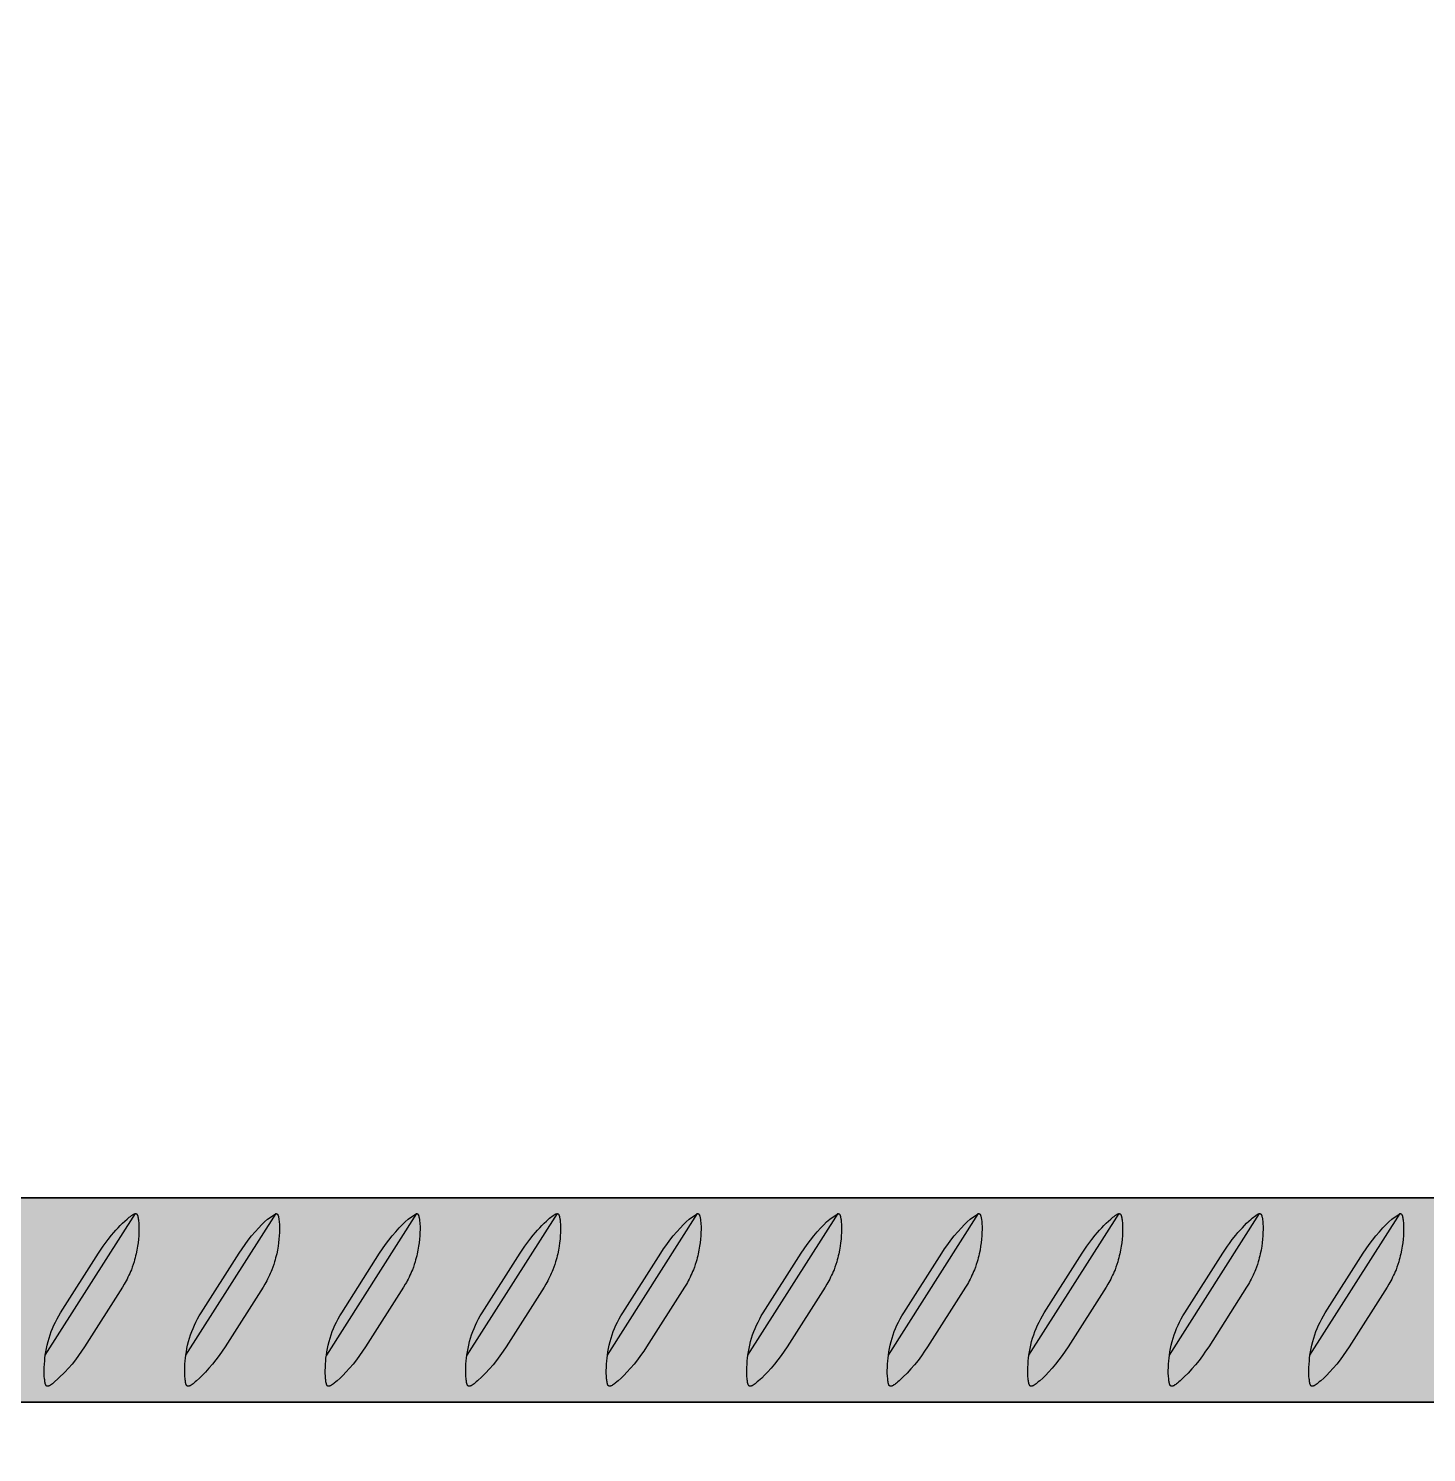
# Model space of a CAD drawing. Header units: millimetres. Extents: x -8 to 1608, y -703 to 404.
# Drawn here: x 1179.8 to 1289.2, y 181 to 292.5 of the extents above; entities that cross this region are included whole.
import ezdxf

# ---------------------------------------------------------------- set-up
doc = ezdxf.new("R2010")
doc.units = ezdxf.units.MM
doc.layers.add('Blocks', color=7, linetype='Continuous')
doc.layers.add('Blocks$Fill', color=7, linetype='Continuous', true_color=0xffffff)
doc.layers.add('Blocks$Inner', color=7, linetype='Continuous', lineweight=25, true_color=0x007f00)
doc.layers.add('Blocks$Outline', color=7, linetype='Continuous', lineweight=35, true_color=0xff3f3f)

# ---------------------------------------------------------------- blocks, each defined once
blk = doc.blocks.new('Rebar Coffee Table Side')
at = {"layer": 'Blocks$Fill'}
h = blk.add_hatch(color=256, dxfattribs=at)
h.paths.add_polyline_path([(94.85, 185.25), (95.1, 184.98), (108.8, 184.98), (550.85, 184.98), (550.85, 4), (550.85, 1.93), (550.85, 1.86), (550.86, 1.8), (550.87, 1.73), (550.88, 1.66), (550.89, 1.59), (550.91, 1.53), (550.92, 1.46), (550.94, 1.39), (550.97, 1.33), (550.99, 1.27), (551.02, 1.2), (551.04, 1.14), (551.07, 1.08), (551.11, 1.02), (551.14, 0.96), (551.18, 0.9), (551.22, 0.85), (551.26, 0.79), (551.3, 0.74), (551.34, 0.69), (551.39, 0.63), (551.44, 0.59), (551.49, 0.54), (551.54, 0.49), (551.59, 0.45), (551.64, 0.41), (551.7, 0.37), (551.75, 0.33), (551.81, 0.29), (551.87, 0.26), (551.93, 0.22), (551.99, 0.19), (552.05, 0.17), (552.12, 0.14), (552.18, 0.12), (552.25, 0.09), (552.31, 0.07), (552.38, 0.06), (552.44, 0.04), (552.51, 0.03), (552.58, 0.02), (552.65, 0.01), (552.71, 0), (552.78, 0), (552.85, 0), (564.92, 0), (564.99, 0), (565.05, 0.01), (565.12, 0.02), (565.19, 0.03), (565.26, 0.04), (565.32, 0.06), (565.39, 0.07), (565.46, 0.09), (565.52, 0.12), (565.58, 0.14), (565.65, 0.17), (565.71, 0.19), (565.77, 0.22), (565.83, 0.26), (565.89, 0.29), (565.95, 0.33), (566, 0.37), (566.06, 0.41), (566.11, 0.45), (566.16, 0.49), (566.22, 0.54), (566.26, 0.59), (566.31, 0.63), (566.36, 0.69), (566.4, 0.74), (566.44, 0.79), (566.48, 0.85), (566.52, 0.9), (566.56, 0.96), (566.59, 1.02), (566.63, 1.08), (566.66, 1.14), (566.68, 1.2), (566.71, 1.27), (566.73, 1.33), (566.76, 1.39), (566.78, 1.46), (566.79, 1.53), (566.81, 1.59), (566.82, 1.66), (566.83, 1.73), (566.84, 1.8), (566.85, 1.86), (566.85, 1.93), (566.85, 2), (566.85, 397), (559.35, 397), (550.85, 397), (550.85, 385.98), (429.14, 385.98), (428.89, 386), (546.85, 386), (547.85, 387), (547.85, 403), (546.85, 404), (98.85, 404), (97.85, 403), (97.85, 387), (98.85, 386), (216.81, 386), (216.57, 385.98), (95.1, 385.98), (94.85, 385.72), (94.85, 397), (91.78, 397), (87.79, 397), (86.36, 397), (78.85, 397), (78.85, 3), (78.85, 1.93), (78.85, 1.86), (78.86, 1.8), (78.87, 1.73), (78.88, 1.66), (78.89, 1.59), (78.91, 1.53), (78.92, 1.46), (78.94, 1.39), (78.97, 1.33), (78.99, 1.27), (79.02, 1.2), (79.04, 1.14), (79.07, 1.08), (79.11, 1.02), (79.14, 0.96), (79.18, 0.9), (79.22, 0.85), (79.26, 0.79), (79.3, 0.74), (79.34, 0.69), (79.39, 0.63), (79.44, 0.59), (79.49, 0.54), (79.54, 0.49), (79.59, 0.45), (79.64, 0.41), (79.7, 0.37), (79.75, 0.33), (79.81, 0.29), (79.87, 0.26), (79.93, 0.22), (79.99, 0.19), (80.05, 0.17), (80.12, 0.14), (80.18, 0.12), (80.25, 0.09), (80.31, 0.07), (80.38, 0.06), (80.44, 0.04), (80.51, 0.03), (80.58, 0.02), (80.65, 0.01), (80.71, 0), (80.78, 0), (80.85, 0), (92.92, 0), (92.99, 0), (93.05, 0.01), (93.12, 0.02), (93.19, 0.03), (93.26, 0.04), (93.32, 0.06), (93.39, 0.07), (93.46, 0.09), (93.52, 0.12), (93.58, 0.14), (93.65, 0.17), (93.71, 0.19), (93.77, 0.22), (93.83, 0.26), (93.89, 0.29), (93.95, 0.33), (94, 0.37), (94.06, 0.41), (94.11, 0.45), (94.16, 0.49), (94.22, 0.54), (94.26, 0.59), (94.31, 0.63), (94.36, 0.69), (94.4, 0.74), (94.44, 0.79), (94.48, 0.85), (94.52, 0.9), (94.56, 0.96), (94.59, 1.02), (94.63, 1.08), (94.66, 1.14), (94.68, 1.2), (94.71, 1.27), (94.73, 1.33), (94.76, 1.39), (94.78, 1.46), (94.79, 1.53), (94.81, 1.59), (94.82, 1.66), (94.83, 1.73), (94.84, 1.8), (94.85, 1.86), (94.85, 1.93), (94.85, 2)], flags=0)
h.paths.add_polyline_path([(322.15, 200.98), (95.1, 200.98), (94.85, 200.72), (94.85, 370.25), (95.1, 369.98), (108.8, 369.98), (550.85, 369.98), (550.85, 200.98), (404.73, 200.98), (323.64, 200.98)], flags=0)
at = {"layer": 'Blocks$Inner'}
for p, q in [((322.15, 200.98), (323.64, 200.98)), ((247.69, 199.74), (240.63, 188.65)), ((258.69, 199.74), (251.63, 188.65))]:
    blk.add_line(p, q, dxfattribs=at)
for points in [[(90.62, 189.8), (95.1, 184.98), (108.8, 184.98), (119.8, 184.98), (130.8, 184.98), (272.73, 184.98), (338.73, 184.98)], [(338.73, 200.98), (272.73, 200.98), (130.8, 200.98)], [(218.63, 188.65), (218.67, 188.92), (218.72, 189.19), (218.77, 189.45), (218.84, 189.72), (218.92, 189.98), (219, 190.24), (219.09, 190.5), (219.19, 190.75), (219.3, 191.01), (219.42, 191.25), (219.55, 191.49), (219.68, 191.73), (219.83, 191.97), (222.8, 196.64), (223.01, 196.95), (223.16, 197.18), (223.32, 197.41), (223.55, 197.71), (223.82, 198.05), (223.99, 198.25), (224.16, 198.44), (224.34, 198.63), (224.5, 198.81), (224.67, 198.98), (224.85, 199.14), (225.03, 199.31), (225.11, 199.38), (225.2, 199.45), (225.29, 199.52), (225.38, 199.59), (225.43, 199.62), (225.45, 199.64), (225.48, 199.65), (225.5, 199.67), (225.52, 199.68), (225.54, 199.69), (225.56, 199.7), (225.58, 199.71), (225.59, 199.71), (225.6, 199.72), (225.61, 199.72), (225.62, 199.72), (225.63, 199.73), (225.63, 199.73), (225.64, 199.73), (225.65, 199.73), (225.66, 199.73), (225.66, 199.74), (225.67, 199.74), (225.67, 199.74), (225.68, 199.74), (225.68, 199.74), (225.69, 199.74), (225.69, 199.74), (225.69, 199.74), (225.7, 199.74), (225.7, 199.74), (225.7, 199.74), (225.71, 199.74), (225.71, 199.74), (225.72, 199.74), (225.72, 199.74), (225.72, 199.74), (225.73, 199.74), (225.73, 199.74), (225.73, 199.73), (225.74, 199.73), (225.74, 199.73), (225.75, 199.73), (225.75, 199.73), (225.75, 199.73), (225.75, 199.73), (225.76, 199.73), (225.76, 199.72), (225.76, 199.72), (225.77, 199.72), (225.77, 199.72), (225.77, 199.72), (225.77, 199.71), (225.78, 199.71), (225.78, 199.71), (225.78, 199.71), (225.79, 199.7), (225.79, 199.7), (225.79, 199.7), (225.79, 199.69), (225.8, 199.69), (225.8, 199.69), (225.8, 199.68), (225.81, 199.68), (225.81, 199.68), (225.81, 199.67), (225.81, 199.67), (225.82, 199.66), (225.82, 199.66), (225.82, 199.66), (225.83, 199.65), (225.83, 199.64), (225.84, 199.63), (225.84, 199.62), (225.84, 199.61), (225.85, 199.59), (225.85, 199.58), (225.86, 199.57), (225.87, 199.54), (225.87, 199.52), (225.88, 199.47), (225.89, 199.43), (225.9, 199.38), (225.91, 199.34), (225.92, 199.24), (225.93, 199.15), (225.94, 199.05), (225.95, 198.94), (225.96, 198.72), (225.96, 198.5), (225.95, 198.26), (225.94, 198.01), (225.92, 197.74), (225.89, 197.46), (225.85, 197.18), (225.8, 196.88), (225.74, 196.58), (225.7, 196.43), (225.66, 196.27), (225.62, 196.12), (225.58, 195.97), (225.51, 195.75), (225.44, 195.54), (225.37, 195.35), (225.3, 195.2), (225.24, 195.05), (225.17, 194.91), (225.1, 194.76), (225.03, 194.62), (224.96, 194.48), (224.89, 194.35), (224.81, 194.21), (224.67, 193.99), (221.7, 189.32), (221.47, 188.97), (221.23, 188.63), (220.98, 188.29), (220.72, 187.96), (220.44, 187.64), (220.16, 187.33), (219.25, 186.47), (219.19, 186.42), (219.12, 186.37), (219.06, 186.33), (219.04, 186.32), (219.01, 186.3), (218.99, 186.29), (218.96, 186.27), (218.94, 186.26), (218.93, 186.26), (218.92, 186.25), (218.91, 186.25), (218.9, 186.24), (218.89, 186.24), (218.88, 186.24), (218.87, 186.23), (218.86, 186.23), (218.85, 186.23), (218.85, 186.23), (218.84, 186.23), (218.83, 186.22), (218.83, 186.22), (218.82, 186.22), (218.82, 186.22), (218.82, 186.22), (218.81, 186.22), (218.81, 186.22), (218.8, 186.22), (218.8, 186.22), (218.8, 186.22), (218.79, 186.22), (218.79, 186.22), (218.79, 186.22), (218.78, 186.22), (218.78, 186.22), (218.77, 186.22), (218.77, 186.22), (218.77, 186.23), (218.77, 186.23), (218.76, 186.23), (218.76, 186.23), (218.76, 186.23), (218.75, 186.23), (218.75, 186.23), (218.75, 186.23), (218.74, 186.23), (218.74, 186.24), (218.74, 186.24), (218.74, 186.24), (218.73, 186.24), (218.73, 186.24), (218.73, 186.25), (218.72, 186.25), (218.72, 186.25), (218.72, 186.25), (218.72, 186.26), (218.71, 186.26), (218.71, 186.26), (218.71, 186.26), (218.7, 186.27), (218.7, 186.27), (218.7, 186.27), (218.7, 186.27), (218.7, 186.28), (218.69, 186.28), (218.69, 186.29), (218.69, 186.29), (218.68, 186.3), (218.68, 186.3), (218.68, 186.31), (218.67, 186.32), (218.67, 186.32), (218.66, 186.33), (218.66, 186.34), (218.66, 186.35), (218.65, 186.36), (218.65, 186.37), (218.64, 186.39), (218.64, 186.4), (218.63, 186.42), (218.63, 186.45), (218.62, 186.47), (218.61, 186.5), (218.6, 186.58), (218.59, 186.66), (218.58, 186.73), (218.57, 186.81), (218.55, 187.02), (218.54, 187.24), (218.54, 187.47), (218.55, 187.7), (218.56, 187.96), (218.58, 188.22), (218.6, 188.43), (218.63, 188.65), (225.69, 199.74)], [(229.63, 188.65), (229.67, 188.92), (229.72, 189.19), (229.77, 189.45), (229.84, 189.72), (229.92, 189.98), (230, 190.24), (230.09, 190.5), (230.19, 190.75), (230.3, 191.01), (230.42, 191.25), (230.55, 191.49), (230.68, 191.73), (230.83, 191.97), (233.8, 196.64), (234.03, 196.99), (234.27, 197.33), (234.52, 197.67), (234.78, 198), (235.06, 198.32), (235.34, 198.63), (235.56, 198.86), (235.79, 199.09), (236.03, 199.31), (236.69, 199.74), (236.7, 199.74), (236.7, 199.74), (236.7, 199.74), (236.71, 199.74), (236.71, 199.74), (236.72, 199.74), (236.72, 199.74), (236.72, 199.74), (236.73, 199.74), (236.73, 199.74), (236.73, 199.73), (236.74, 199.73), (236.74, 199.73), (236.75, 199.73), (236.75, 199.73), (236.75, 199.73), (236.75, 199.73), (236.76, 199.73), (236.76, 199.72), (236.76, 199.72), (236.77, 199.72), (236.77, 199.72), (236.77, 199.72), (236.77, 199.71), (236.78, 199.71), (236.78, 199.71), (236.78, 199.71), (236.79, 199.7), (236.79, 199.7), (236.79, 199.7), (236.79, 199.69), (236.8, 199.69), (236.8, 199.69), (236.8, 199.68), (236.81, 199.68), (236.81, 199.68), (236.81, 199.67), (236.81, 199.67), (236.82, 199.66), (236.82, 199.66), (236.82, 199.66), (236.83, 199.65), (236.83, 199.64), (236.84, 199.63), (236.84, 199.62), (236.84, 199.61), (236.85, 199.59), (236.85, 199.58), (236.86, 199.57), (236.87, 199.54), (236.87, 199.52), (236.88, 199.47), (236.89, 199.43), (236.9, 199.38), (236.91, 199.34), (236.92, 199.24), (236.93, 199.15), (236.94, 199.05), (236.95, 198.94), (236.96, 198.72), (236.96, 198.5), (236.95, 198.26), (236.94, 198.01), (236.92, 197.74), (236.89, 197.46), (236.85, 197.18), (236.8, 196.88), (236.74, 196.58), (236.7, 196.43), (236.66, 196.27), (236.62, 196.12), (236.58, 195.97), (236.51, 195.75), (236.44, 195.54), (236.37, 195.35), (236.3, 195.2), (236.24, 195.05), (236.17, 194.91), (236.1, 194.76), (236.03, 194.62), (235.96, 194.48), (235.89, 194.35), (235.81, 194.21), (235.67, 193.99), (232.7, 189.32), (232.47, 188.97), (232.23, 188.63), (231.98, 188.29), (231.72, 187.96), (231.44, 187.64), (231.16, 187.33), (230.94, 187.1), (230.71, 186.87), (230.47, 186.66), (230.36, 186.56), (230.25, 186.47), (230.19, 186.42), (230.12, 186.37), (230.06, 186.33), (230.04, 186.32), (230.01, 186.3), (229.99, 186.29), (229.96, 186.27), (229.94, 186.26), (229.93, 186.26), (229.92, 186.25), (229.91, 186.25), (229.9, 186.24), (229.89, 186.24), (229.88, 186.24), (229.87, 186.23), (229.86, 186.23), (229.85, 186.23), (229.85, 186.23), (229.84, 186.23), (229.83, 186.22), (229.83, 186.22), (229.82, 186.22), (229.82, 186.22), (229.82, 186.22), (229.81, 186.22), (229.81, 186.22), (229.8, 186.22), (229.8, 186.22), (229.8, 186.22), (229.79, 186.22), (229.79, 186.22), (229.79, 186.22), (229.78, 186.22), (229.78, 186.22), (229.77, 186.22), (229.77, 186.22), (229.77, 186.23), (229.77, 186.23), (229.76, 186.23), (229.76, 186.23), (229.76, 186.23), (229.75, 186.23), (229.75, 186.23), (229.75, 186.23), (229.74, 186.23), (229.74, 186.24), (229.74, 186.24), (229.74, 186.24), (229.73, 186.24), (229.73, 186.24), (229.73, 186.25), (229.72, 186.25), (229.72, 186.25), (229.72, 186.25), (229.72, 186.26), (229.71, 186.26), (229.71, 186.26), (229.71, 186.26), (229.7, 186.27), (229.7, 186.27), (229.7, 186.27), (229.7, 186.27), (229.7, 186.28), (229.69, 186.28), (229.69, 186.29), (229.69, 186.29), (229.68, 186.3), (229.68, 186.3), (229.68, 186.31), (229.67, 186.32), (229.67, 186.32), (229.66, 186.33), (229.66, 186.34), (229.66, 186.35), (229.65, 186.36), (229.65, 186.37), (229.64, 186.39), (229.64, 186.4), (229.63, 186.42), (229.63, 186.45), (229.62, 186.47), (229.61, 186.5), (229.6, 186.58), (229.59, 186.66), (229.58, 186.73), (229.57, 186.81), (229.55, 187.02), (229.54, 187.24), (229.54, 187.47), (229.55, 187.7), (229.56, 187.96), (229.58, 188.22), (229.6, 188.43), (229.63, 188.65), (236.69, 199.74)], [(262.63, 188.65), (262.67, 188.92), (262.72, 189.19), (262.77, 189.45), (262.84, 189.72), (262.92, 189.98), (263, 190.24), (263.09, 190.5), (263.19, 190.75), (263.3, 191.01), (263.42, 191.25), (263.55, 191.49), (263.68, 191.73), (263.83, 191.97), (266.8, 196.64), (267.03, 196.99), (267.27, 197.33), (267.52, 197.67), (267.78, 198), (268.06, 198.32), (268.34, 198.63), (268.56, 198.86), (268.79, 199.09), (269.03, 199.31), (269.69, 199.74), (269.7, 199.74), (269.7, 199.74), (269.7, 199.74), (269.71, 199.74), (269.71, 199.74), (269.72, 199.74), (269.72, 199.74), (269.72, 199.74), (269.73, 199.74), (269.73, 199.74), (269.73, 199.73), (269.74, 199.73), (269.74, 199.73), (269.75, 199.73), (269.75, 199.73), (269.75, 199.73), (269.75, 199.73), (269.76, 199.73), (269.76, 199.72), (269.76, 199.72), (269.77, 199.72), (269.77, 199.72), (269.77, 199.72), (269.77, 199.71), (269.78, 199.71), (269.78, 199.71), (269.78, 199.71), (269.79, 199.7), (269.79, 199.7), (269.79, 199.7), (269.79, 199.69), (269.8, 199.69), (269.8, 199.69), (269.8, 199.68), (269.81, 199.68), (269.81, 199.68), (269.81, 199.67), (269.81, 199.67), (269.82, 199.66), (269.82, 199.66), (269.82, 199.66), (269.83, 199.65), (269.83, 199.64), (269.84, 199.63), (269.84, 199.62), (269.84, 199.61), (269.85, 199.59), (269.85, 199.58), (269.86, 199.57), (269.87, 199.54), (269.87, 199.52), (269.88, 199.47), (269.89, 199.43), (269.9, 199.38), (269.91, 199.34), (269.92, 199.24), (269.93, 199.15), (269.94, 199.05), (269.95, 198.94), (269.96, 198.72), (269.96, 198.5), (269.95, 198.26), (269.94, 198.01), (269.92, 197.74), (269.89, 197.46), (269.85, 197.18), (269.8, 196.88), (269.74, 196.58), (269.7, 196.43), (269.66, 196.27), (269.62, 196.12), (269.58, 195.97), (269.51, 195.75), (269.44, 195.54), (269.37, 195.35), (269.3, 195.2), (269.24, 195.05), (269.17, 194.91), (269.1, 194.76), (269.03, 194.62), (268.96, 194.48), (268.89, 194.35), (268.81, 194.21), (268.67, 193.99), (265.7, 189.32), (265.47, 188.97), (265.23, 188.63), (264.98, 188.29), (264.72, 187.96), (264.44, 187.64), (264.16, 187.33), (263.94, 187.1), (263.71, 186.87), (263.47, 186.66), (263.36, 186.56), (263.25, 186.47), (263.19, 186.42), (263.12, 186.37), (263.06, 186.33), (263.04, 186.32), (263.01, 186.3), (262.99, 186.29), (262.96, 186.27), (262.94, 186.26), (262.93, 186.26), (262.92, 186.25), (262.91, 186.25), (262.9, 186.24), (262.89, 186.24), (262.88, 186.24), (262.87, 186.23), (262.86, 186.23), (262.85, 186.23), (262.85, 186.23), (262.84, 186.23), (262.83, 186.22), (262.83, 186.22), (262.82, 186.22), (262.82, 186.22), (262.82, 186.22), (262.81, 186.22), (262.81, 186.22), (262.8, 186.22), (262.8, 186.22), (262.8, 186.22), (262.79, 186.22), (262.79, 186.22), (262.79, 186.22), (262.78, 186.22), (262.78, 186.22), (262.77, 186.22), (262.77, 186.22), (262.77, 186.23), (262.77, 186.23), (262.76, 186.23), (262.76, 186.23), (262.76, 186.23), (262.75, 186.23), (262.75, 186.23), (262.75, 186.23), (262.74, 186.23), (262.74, 186.24), (262.74, 186.24), (262.74, 186.24), (262.73, 186.24), (262.73, 186.24), (262.73, 186.25), (262.72, 186.25), (262.72, 186.25), (262.72, 186.25), (262.72, 186.26), (262.71, 186.26), (262.71, 186.26), (262.71, 186.26), (262.7, 186.27), (262.7, 186.27), (262.7, 186.27), (262.7, 186.27), (262.7, 186.28), (262.69, 186.28), (262.69, 186.29), (262.69, 186.29), (262.68, 186.3), (262.68, 186.3), (262.68, 186.31), (262.67, 186.32), (262.67, 186.32), (262.66, 186.33), (262.66, 186.34), (262.66, 186.35), (262.65, 186.36), (262.65, 186.37), (262.64, 186.39), (262.64, 186.4), (262.63, 186.42), (262.63, 186.45), (262.62, 186.47), (262.61, 186.5), (262.6, 186.58), (262.59, 186.66), (262.58, 186.73), (262.57, 186.81), (262.55, 187.02), (262.54, 187.24), (262.54, 187.47), (262.55, 187.7), (262.56, 187.96), (262.58, 188.22), (262.6, 188.43), (262.63, 188.65), (269.69, 199.74)], [(273.63, 188.65), (273.67, 188.92), (273.72, 189.19), (273.77, 189.45), (273.84, 189.72), (273.92, 189.98), (274, 190.24), (274.09, 190.5), (274.19, 190.75), (274.3, 191.01), (274.42, 191.25), (274.55, 191.49), (274.68, 191.73), (274.83, 191.97), (277.8, 196.64), (278.03, 196.99), (278.27, 197.33), (278.52, 197.67), (278.78, 198), (279.06, 198.32), (279.34, 198.63), (279.56, 198.86), (279.79, 199.09), (280.03, 199.31), (280.69, 199.74), (280.7, 199.74), (280.7, 199.74), (280.7, 199.74), (280.71, 199.74), (280.71, 199.74), (280.72, 199.74), (280.72, 199.74), (280.72, 199.74), (280.73, 199.74), (280.73, 199.74), (280.73, 199.73), (280.74, 199.73), (280.74, 199.73), (280.75, 199.73), (280.75, 199.73), (280.75, 199.73), (280.75, 199.73), (280.76, 199.73), (280.76, 199.72), (280.76, 199.72), (280.77, 199.72), (280.77, 199.72), (280.77, 199.72), (280.77, 199.71), (280.78, 199.71), (280.78, 199.71), (280.78, 199.71), (280.79, 199.7), (280.79, 199.7), (280.79, 199.7), (280.79, 199.69), (280.8, 199.69), (280.8, 199.69), (280.8, 199.68), (280.81, 199.68), (280.81, 199.68), (280.81, 199.67), (280.81, 199.67), (280.82, 199.66), (280.82, 199.66), (280.82, 199.66), (280.83, 199.65), (280.83, 199.64), (280.84, 199.63), (280.84, 199.62), (280.84, 199.61), (280.85, 199.59), (280.85, 199.58), (280.86, 199.57), (280.87, 199.54), (280.87, 199.52), (280.88, 199.47), (280.89, 199.43), (280.9, 199.38), (280.91, 199.34), (280.92, 199.24), (280.93, 199.15), (280.94, 199.05), (280.95, 198.94), (280.96, 198.72), (280.96, 198.5), (280.95, 198.26), (280.94, 198.01), (280.92, 197.74), (280.89, 197.46), (280.85, 197.18), (280.8, 196.88), (280.74, 196.58), (280.7, 196.43), (280.66, 196.27), (280.62, 196.12), (280.58, 195.97), (280.51, 195.75), (280.44, 195.54), (280.37, 195.35), (280.3, 195.2), (280.24, 195.05), (280.17, 194.91), (280.1, 194.76), (280.03, 194.62), (279.96, 194.48), (279.89, 194.35), (279.81, 194.21), (279.67, 193.99), (276.7, 189.32), (276.47, 188.97), (276.23, 188.63), (275.98, 188.29), (275.72, 187.96), (275.44, 187.64), (275.16, 187.33), (274.94, 187.1), (274.71, 186.87), (274.47, 186.66), (274.36, 186.56), (274.25, 186.47), (274.19, 186.42), (274.12, 186.37), (274.06, 186.33), (274.04, 186.32), (274.01, 186.3), (273.99, 186.29), (273.96, 186.27), (273.94, 186.26), (273.93, 186.26), (273.92, 186.25), (273.91, 186.25), (273.9, 186.24), (273.89, 186.24), (273.88, 186.24), (273.87, 186.23), (273.86, 186.23), (273.85, 186.23), (273.85, 186.23), (273.84, 186.23), (273.83, 186.22), (273.83, 186.22), (273.82, 186.22), (273.82, 186.22), (273.82, 186.22), (273.81, 186.22), (273.81, 186.22), (273.8, 186.22), (273.8, 186.22), (273.8, 186.22), (273.79, 186.22), (273.79, 186.22), (273.79, 186.22), (273.78, 186.22), (273.78, 186.22), (273.77, 186.22), (273.77, 186.22), (273.77, 186.23), (273.77, 186.23), (273.76, 186.23), (273.76, 186.23), (273.76, 186.23), (273.75, 186.23), (273.75, 186.23), (273.75, 186.23), (273.74, 186.23), (273.74, 186.24), (273.74, 186.24), (273.74, 186.24), (273.73, 186.24), (273.73, 186.24), (273.73, 186.25), (273.72, 186.25), (273.72, 186.25), (273.72, 186.25), (273.72, 186.26), (273.71, 186.26), (273.71, 186.26), (273.71, 186.26), (273.7, 186.27), (273.7, 186.27), (273.7, 186.27), (273.7, 186.27), (273.7, 186.28), (273.69, 186.28), (273.69, 186.29), (273.69, 186.29), (273.68, 186.3), (273.68, 186.3), (273.68, 186.31), (273.67, 186.32), (273.67, 186.32), (273.66, 186.33), (273.66, 186.34), (273.66, 186.35), (273.65, 186.36), (273.65, 186.37), (273.64, 186.39), (273.64, 186.4), (273.63, 186.42), (273.63, 186.45), (273.62, 186.47), (273.61, 186.5), (273.6, 186.58), (273.59, 186.66), (273.58, 186.73), (273.57, 186.81), (273.55, 187.02), (273.54, 187.24), (273.54, 187.47), (273.55, 187.7), (273.56, 187.96), (273.58, 188.22), (273.6, 188.43), (273.63, 188.65), (280.69, 199.74)], [(284.63, 188.65), (284.67, 188.92), (284.72, 189.19), (284.77, 189.45), (284.84, 189.72), (284.92, 189.98), (285, 190.24), (285.09, 190.5), (285.19, 190.75), (285.3, 191.01), (285.42, 191.25), (285.55, 191.49), (285.68, 191.73), (285.83, 191.97), (288.8, 196.64), (289.03, 196.99), (289.27, 197.33), (289.52, 197.67), (289.78, 198), (290.06, 198.32), (290.34, 198.63), (290.56, 198.86), (290.79, 199.09), (291.03, 199.31), (291.69, 199.74), (291.7, 199.74), (291.7, 199.74), (291.7, 199.74), (291.71, 199.74), (291.71, 199.74), (291.72, 199.74), (291.72, 199.74), (291.72, 199.74), (291.73, 199.74), (291.73, 199.74), (291.73, 199.73), (291.74, 199.73), (291.74, 199.73), (291.75, 199.73), (291.75, 199.73), (291.75, 199.73), (291.75, 199.73), (291.76, 199.73), (291.76, 199.72), (291.76, 199.72), (291.77, 199.72), (291.77, 199.72), (291.77, 199.72), (291.77, 199.71), (291.78, 199.71), (291.78, 199.71), (291.78, 199.71), (291.79, 199.7), (291.79, 199.7), (291.79, 199.7), (291.79, 199.69), (291.8, 199.69), (291.8, 199.69), (291.8, 199.68), (291.81, 199.68), (291.81, 199.68), (291.81, 199.67), (291.81, 199.67), (291.82, 199.66), (291.82, 199.66), (291.82, 199.66), (291.83, 199.65), (291.83, 199.64), (291.84, 199.63), (291.84, 199.62), (291.84, 199.61), (291.85, 199.59), (291.85, 199.58), (291.86, 199.57), (291.87, 199.54), (291.87, 199.52), (291.88, 199.47), (291.89, 199.43), (291.9, 199.38), (291.91, 199.34), (291.92, 199.24), (291.93, 199.15), (291.94, 199.05), (291.95, 198.94), (291.96, 198.72), (291.96, 198.5), (291.95, 198.26), (291.94, 198.01), (291.92, 197.74), (291.89, 197.46), (291.85, 197.18), (291.8, 196.88), (291.74, 196.58), (291.7, 196.43), (291.66, 196.27), (291.62, 196.12), (291.58, 195.97), (291.51, 195.75), (291.44, 195.54), (291.37, 195.35), (291.3, 195.2), (291.24, 195.05), (291.17, 194.91), (291.1, 194.76), (291.03, 194.62), (290.96, 194.48), (290.89, 194.35), (290.81, 194.21), (290.67, 193.99), (287.7, 189.32), (287.46, 188.96), (287.21, 188.6), (286.95, 188.25), (286.68, 187.91), (286.39, 187.58), (286.1, 187.26), (285.79, 186.95), (285.47, 186.66), (285.36, 186.56), (285.25, 186.47), (285.19, 186.42), (285.12, 186.37), (285.06, 186.33), (285.04, 186.32), (285.01, 186.3), (284.99, 186.29), (284.96, 186.27), (284.94, 186.26), (284.93, 186.26), (284.92, 186.25), (284.91, 186.25), (284.9, 186.24), (284.89, 186.24), (284.88, 186.24), (284.87, 186.23), (284.86, 186.23), (284.85, 186.23), (284.85, 186.23), (284.84, 186.23), (284.83, 186.22), (284.83, 186.22), (284.82, 186.22), (284.82, 186.22), (284.82, 186.22), (284.81, 186.22), (284.81, 186.22), (284.8, 186.22), (284.8, 186.22), (284.8, 186.22), (284.79, 186.22), (284.79, 186.22), (284.79, 186.22), (284.78, 186.22), (284.78, 186.22), (284.77, 186.22), (284.77, 186.22), (284.77, 186.23), (284.77, 186.23), (284.76, 186.23), (284.76, 186.23), (284.76, 186.23), (284.75, 186.23), (284.75, 186.23), (284.75, 186.23), (284.74, 186.23), (284.74, 186.24), (284.74, 186.24), (284.74, 186.24), (284.73, 186.24), (284.73, 186.24), (284.73, 186.25), (284.72, 186.25), (284.72, 186.25), (284.72, 186.25), (284.72, 186.26), (284.71, 186.26), (284.71, 186.26), (284.71, 186.26), (284.7, 186.27), (284.7, 186.27), (284.7, 186.27), (284.7, 186.27), (284.7, 186.28), (284.69, 186.28), (284.69, 186.29), (284.69, 186.29), (284.68, 186.3), (284.68, 186.3), (284.68, 186.31), (284.67, 186.32), (284.67, 186.32), (284.66, 186.33), (284.66, 186.34), (284.66, 186.35), (284.65, 186.36), (284.65, 186.37), (284.64, 186.39), (284.64, 186.4), (284.63, 186.42), (284.63, 186.45), (284.62, 186.47), (284.61, 186.5), (284.6, 186.58), (284.59, 186.66), (284.58, 186.73), (284.57, 186.81), (284.55, 187.02), (284.54, 187.24), (284.54, 187.47), (284.55, 187.7), (284.56, 187.96), (284.58, 188.22), (284.6, 188.43), (284.63, 188.65), (291.69, 199.74)], [(295.63, 188.65), (295.67, 188.92), (295.72, 189.19), (295.77, 189.45), (295.84, 189.72), (295.92, 189.98), (296, 190.24), (296.09, 190.5), (296.19, 190.75), (296.3, 191.01), (296.42, 191.25), (296.55, 191.49), (296.68, 191.73), (296.83, 191.97), (299.8, 196.64), (300.01, 196.95), (300.16, 197.18), (300.32, 197.41), (300.55, 197.71), (300.82, 198.05), (300.99, 198.25), (301.16, 198.44), (301.34, 198.63), (301.5, 198.81), (301.67, 198.98), (301.85, 199.14), (302.03, 199.31), (302.11, 199.38), (302.2, 199.45), (302.29, 199.52), (302.38, 199.59), (302.43, 199.62), (302.45, 199.64), (302.48, 199.65), (302.5, 199.67), (302.52, 199.68), (302.54, 199.69), (302.56, 199.7), (302.58, 199.71), (302.59, 199.71), (302.6, 199.72), (302.61, 199.72), (302.62, 199.72), (302.63, 199.73), (302.63, 199.73), (302.64, 199.73), (302.65, 199.73), (302.66, 199.73), (302.66, 199.74), (302.67, 199.74), (302.67, 199.74), (302.68, 199.74), (302.68, 199.74), (302.69, 199.74), (302.69, 199.74), (302.69, 199.74), (302.7, 199.74), (302.7, 199.74), (302.7, 199.74), (302.71, 199.74), (302.71, 199.74), (302.72, 199.74), (302.72, 199.74), (302.72, 199.74), (302.73, 199.74), (302.73, 199.74), (302.73, 199.73), (302.74, 199.73), (302.74, 199.73), (302.75, 199.73), (302.75, 199.73), (302.75, 199.73), (302.75, 199.73), (302.76, 199.73), (302.76, 199.72), (302.76, 199.72), (302.77, 199.72), (302.77, 199.72), (302.77, 199.72), (302.77, 199.71), (302.78, 199.71), (302.78, 199.71), (302.78, 199.71), (302.79, 199.7), (302.79, 199.7), (302.79, 199.7), (302.79, 199.69), (302.8, 199.69), (302.8, 199.69), (302.8, 199.68), (302.81, 199.68), (302.81, 199.68), (302.81, 199.67), (302.81, 199.67), (302.82, 199.66), (302.82, 199.66), (302.82, 199.66), (302.83, 199.65), (302.83, 199.64), (302.84, 199.63), (302.84, 199.62), (302.84, 199.61), (302.85, 199.59), (302.85, 199.58), (302.86, 199.57), (302.87, 199.54), (302.87, 199.52), (302.88, 199.47), (302.89, 199.43), (302.9, 199.38), (302.91, 199.34), (302.92, 199.24), (302.93, 199.15), (302.94, 199.05), (302.95, 198.94), (302.96, 198.72), (302.96, 198.5), (302.95, 198.26), (302.94, 198.01), (302.92, 197.74), (302.89, 197.46), (302.85, 197.18), (302.8, 196.88), (302.74, 196.58), (302.7, 196.43), (302.66, 196.27), (302.62, 196.12), (302.58, 195.97), (302.51, 195.75), (302.44, 195.54), (302.37, 195.35), (302.3, 195.2), (302.24, 195.05), (302.17, 194.91), (302.1, 194.76), (302.03, 194.62), (301.96, 194.48), (301.89, 194.35), (301.81, 194.21), (301.67, 193.99), (298.7, 189.32), (298.47, 188.97), (298.23, 188.63), (297.98, 188.29), (297.72, 187.96), (297.44, 187.64), (297.16, 187.33), (296.94, 187.1), (296.71, 186.87), (296.47, 186.66), (296.36, 186.56), (296.25, 186.47), (296.19, 186.42), (296.12, 186.37), (296.06, 186.33), (296.04, 186.32), (296.01, 186.3), (295.99, 186.29), (295.96, 186.27), (295.94, 186.26), (295.93, 186.26), (295.92, 186.25), (295.91, 186.25), (295.9, 186.24), (295.89, 186.24), (295.88, 186.24), (295.87, 186.23), (295.86, 186.23), (295.85, 186.23), (295.85, 186.23), (295.84, 186.23), (295.83, 186.22), (295.83, 186.22), (295.82, 186.22), (295.82, 186.22), (295.82, 186.22), (295.81, 186.22), (295.81, 186.22), (295.8, 186.22), (295.8, 186.22), (295.8, 186.22), (295.79, 186.22), (295.79, 186.22), (295.79, 186.22), (295.78, 186.22), (295.78, 186.22), (295.77, 186.22), (295.77, 186.22), (295.77, 186.23), (295.77, 186.23), (295.76, 186.23), (295.76, 186.23), (295.76, 186.23), (295.75, 186.23), (295.75, 186.23), (295.75, 186.23), (295.74, 186.23), (295.74, 186.24), (295.74, 186.24), (295.74, 186.24), (295.73, 186.24), (295.73, 186.24), (295.73, 186.25), (295.72, 186.25), (295.72, 186.25), (295.72, 186.25), (295.72, 186.26), (295.71, 186.26), (295.71, 186.26), (295.71, 186.26), (295.7, 186.27), (295.7, 186.27), (295.7, 186.27), (295.7, 186.27), (295.7, 186.28), (295.69, 186.28), (295.69, 186.29), (295.69, 186.29), (295.68, 186.3), (295.68, 186.3), (295.68, 186.31), (295.67, 186.32), (295.67, 186.32), (295.66, 186.33), (295.66, 186.34), (295.66, 186.35), (295.65, 186.36), (295.65, 186.37), (295.64, 186.39), (295.64, 186.4), (295.63, 186.42), (295.63, 186.45), (295.62, 186.47), (295.61, 186.5), (295.6, 186.58), (295.59, 186.66), (295.58, 186.73), (295.57, 186.81), (295.55, 187.02), (295.54, 187.24), (295.54, 187.47), (295.55, 187.7), (295.56, 187.96), (295.58, 188.22), (295.6, 188.43), (295.63, 188.65), (302.69, 199.74)], [(306.63, 188.65), (306.67, 188.92), (306.72, 189.19), (306.77, 189.45), (306.84, 189.72), (306.92, 189.98), (307, 190.24), (307.09, 190.5), (307.19, 190.75), (307.3, 191.01), (307.42, 191.25), (307.55, 191.49), (307.68, 191.73), (307.83, 191.97), (310.8, 196.64), (311.01, 196.95), (311.16, 197.18), (311.32, 197.41), (311.55, 197.71), (311.82, 198.05), (311.99, 198.25), (312.16, 198.44), (312.34, 198.63), (312.5, 198.81), (312.67, 198.98), (312.85, 199.14), (313.03, 199.31), (313.11, 199.38), (313.2, 199.45), (313.29, 199.52), (313.38, 199.59), (313.43, 199.62), (313.45, 199.64), (313.48, 199.65), (313.5, 199.67), (313.52, 199.68), (313.54, 199.69), (313.56, 199.7), (313.58, 199.71), (313.59, 199.71), (313.6, 199.72), (313.61, 199.72), (313.62, 199.72), (313.63, 199.73), (313.63, 199.73), (313.64, 199.73), (313.65, 199.73), (313.66, 199.73), (313.66, 199.74), (313.67, 199.74), (313.67, 199.74), (313.68, 199.74), (313.68, 199.74), (313.69, 199.74), (313.69, 199.74), (313.69, 199.74), (313.7, 199.74), (313.7, 199.74), (313.7, 199.74), (313.71, 199.74), (313.71, 199.74), (313.72, 199.74), (313.72, 199.74), (313.72, 199.74), (313.73, 199.74), (313.73, 199.74), (313.73, 199.73), (313.74, 199.73), (313.74, 199.73), (313.75, 199.73), (313.75, 199.73), (313.75, 199.73), (313.75, 199.73), (313.76, 199.73), (313.76, 199.72), (313.76, 199.72), (313.77, 199.72), (313.77, 199.72), (313.77, 199.72), (313.77, 199.71), (313.78, 199.71), (313.78, 199.71), (313.78, 199.71), (313.79, 199.7), (313.79, 199.7), (313.79, 199.7), (313.79, 199.69), (313.8, 199.69), (313.8, 199.69), (313.8, 199.68), (313.81, 199.68), (313.81, 199.68), (313.81, 199.67), (313.81, 199.67), (313.82, 199.66), (313.82, 199.66), (313.82, 199.66), (313.83, 199.65), (313.83, 199.64), (313.84, 199.63), (313.84, 199.62), (313.84, 199.61), (313.85, 199.59), (313.85, 199.58), (313.86, 199.57), (313.87, 199.54), (313.87, 199.52), (313.88, 199.47), (313.89, 199.43), (313.9, 199.38), (313.91, 199.34), (313.92, 199.24), (313.93, 199.15), (313.94, 199.05), (313.95, 198.94), (313.96, 198.72), (313.96, 198.5), (313.95, 198.26), (313.94, 198.01), (313.92, 197.74), (313.89, 197.46), (313.85, 197.18), (313.8, 196.88), (313.74, 196.58), (313.7, 196.43), (313.66, 196.27), (313.62, 196.12), (313.58, 195.97), (313.51, 195.75), (313.44, 195.54), (313.37, 195.35), (313.3, 195.2), (313.24, 195.05), (313.17, 194.91), (313.1, 194.76), (313.03, 194.62), (312.96, 194.48), (312.89, 194.35), (312.81, 194.21), (312.67, 193.99), (309.7, 189.32), (309.46, 188.96), (309.21, 188.6), (308.95, 188.25), (308.68, 187.91), (308.39, 187.58), (308.1, 187.26), (307.79, 186.95), (307.47, 186.66), (307.36, 186.56), (307.25, 186.47), (307.19, 186.42), (307.12, 186.37), (307.06, 186.33), (307.04, 186.32), (307.01, 186.3), (306.99, 186.29), (306.96, 186.27), (306.94, 186.26), (306.93, 186.26), (306.92, 186.25), (306.91, 186.25), (306.9, 186.24), (306.89, 186.24), (306.88, 186.24), (306.87, 186.23), (306.86, 186.23), (306.85, 186.23), (306.85, 186.23), (306.84, 186.23), (306.83, 186.22), (306.83, 186.22), (306.82, 186.22), (306.82, 186.22), (306.82, 186.22), (306.81, 186.22), (306.81, 186.22), (306.8, 186.22), (306.8, 186.22), (306.8, 186.22), (306.79, 186.22), (306.79, 186.22), (306.79, 186.22), (306.78, 186.22), (306.78, 186.22), (306.77, 186.22), (306.77, 186.22), (306.77, 186.23), (306.77, 186.23), (306.76, 186.23), (306.76, 186.23), (306.76, 186.23), (306.75, 186.23), (306.75, 186.23), (306.75, 186.23), (306.74, 186.23), (306.74, 186.24), (306.74, 186.24), (306.74, 186.24), (306.73, 186.24), (306.73, 186.24), (306.73, 186.25), (306.72, 186.25), (306.72, 186.25), (306.72, 186.25), (306.72, 186.26), (306.71, 186.26), (306.71, 186.26), (306.71, 186.26), (306.7, 186.27), (306.7, 186.27), (306.7, 186.27), (306.7, 186.27), (306.7, 186.28), (306.69, 186.28), (306.69, 186.29), (306.69, 186.29), (306.68, 186.3), (306.68, 186.3), (306.68, 186.31), (306.67, 186.32), (306.67, 186.32), (306.66, 186.33), (306.66, 186.34), (306.66, 186.35), (306.65, 186.36), (306.65, 186.37), (306.64, 186.39), (306.64, 186.4), (306.63, 186.42), (306.63, 186.45), (306.62, 186.47), (306.61, 186.5), (306.6, 186.58), (306.59, 186.66), (306.58, 186.73), (306.57, 186.81), (306.55, 187.02), (306.54, 187.24), (306.54, 187.47), (306.55, 187.7), (306.56, 187.96), (306.58, 188.22), (306.6, 188.43), (306.63, 188.65), (313.69, 199.74)], [(317.63, 188.65), (317.67, 188.92), (317.72, 189.19), (317.77, 189.45), (317.84, 189.72), (317.92, 189.98), (318, 190.24), (318.09, 190.5), (318.19, 190.75), (318.3, 191.01), (318.42, 191.25), (318.55, 191.49), (318.68, 191.73), (318.83, 191.97), (321.8, 196.64), (322.03, 196.99), (322.27, 197.33), (322.52, 197.67), (322.78, 198), (323.06, 198.32), (323.34, 198.63), (323.56, 198.86), (323.79, 199.09), (324.03, 199.31), (324.69, 199.74), (324.7, 199.74), (324.7, 199.74), (324.7, 199.74), (324.71, 199.74), (324.71, 199.74), (324.72, 199.74), (324.72, 199.74), (324.72, 199.74), (324.73, 199.74), (324.73, 199.74), (324.73, 199.73), (324.74, 199.73), (324.74, 199.73), (324.75, 199.73), (324.75, 199.73), (324.75, 199.73), (324.75, 199.73), (324.76, 199.73), (324.76, 199.72), (324.76, 199.72), (324.77, 199.72), (324.77, 199.72), (324.77, 199.72), (324.77, 199.71), (324.78, 199.71), (324.78, 199.71), (324.78, 199.71), (324.79, 199.7), (324.79, 199.7), (324.79, 199.7), (324.79, 199.69), (324.8, 199.69), (324.8, 199.69), (324.8, 199.68), (324.81, 199.68), (324.81, 199.68), (324.81, 199.67), (324.81, 199.67), (324.82, 199.66), (324.82, 199.66), (324.82, 199.66), (324.83, 199.65), (324.83, 199.64), (324.84, 199.63), (324.84, 199.62), (324.84, 199.61), (324.85, 199.59), (324.85, 199.58), (324.86, 199.57), (324.87, 199.54), (324.87, 199.52), (324.88, 199.47), (324.89, 199.43), (324.9, 199.38), (324.91, 199.34), (324.92, 199.24), (324.93, 199.15), (324.94, 199.05), (324.95, 198.94), (324.96, 198.72), (324.96, 198.5), (324.95, 198.26), (324.94, 198.01), (324.92, 197.74), (324.89, 197.46), (324.85, 197.18), (324.8, 196.88), (324.74, 196.58), (324.7, 196.43), (324.66, 196.27), (324.62, 196.12), (324.58, 195.97), (324.51, 195.75), (324.44, 195.54), (324.37, 195.35), (324.3, 195.2), (324.24, 195.05), (324.17, 194.91), (324.1, 194.76), (324.03, 194.62), (323.96, 194.48), (323.89, 194.35), (323.81, 194.21), (323.67, 193.99), (320.7, 189.32), (320.47, 188.97), (320.23, 188.63), (319.98, 188.29), (319.72, 187.96), (319.44, 187.64), (319.16, 187.33), (318.94, 187.1), (318.71, 186.87), (318.47, 186.66), (318.36, 186.56), (318.25, 186.47), (318.19, 186.42), (318.12, 186.37), (318.06, 186.33), (318.04, 186.32), (318.01, 186.3), (317.99, 186.29), (317.96, 186.27), (317.94, 186.26), (317.93, 186.26), (317.92, 186.25), (317.91, 186.25), (317.9, 186.24), (317.89, 186.24), (317.88, 186.24), (317.87, 186.23), (317.86, 186.23), (317.85, 186.23), (317.85, 186.23), (317.84, 186.23), (317.83, 186.22), (317.83, 186.22), (317.82, 186.22), (317.82, 186.22), (317.82, 186.22), (317.81, 186.22), (317.81, 186.22), (317.8, 186.22), (317.8, 186.22), (317.8, 186.22), (317.79, 186.22), (317.79, 186.22), (317.79, 186.22), (317.78, 186.22), (317.78, 186.22), (317.77, 186.22), (317.77, 186.22), (317.77, 186.23), (317.77, 186.23), (317.76, 186.23), (317.76, 186.23), (317.76, 186.23), (317.75, 186.23), (317.75, 186.23), (317.75, 186.23), (317.74, 186.23), (317.74, 186.24), (317.74, 186.24), (317.74, 186.24), (317.73, 186.24), (317.73, 186.24), (317.73, 186.25), (317.72, 186.25), (317.72, 186.25), (317.72, 186.25), (317.72, 186.26), (317.71, 186.26), (317.71, 186.26), (317.71, 186.26), (317.7, 186.27), (317.7, 186.27), (317.7, 186.27), (317.7, 186.27), (317.7, 186.28), (317.69, 186.28), (317.69, 186.29), (317.69, 186.29), (317.68, 186.3), (317.68, 186.3), (317.68, 186.31), (317.67, 186.32), (317.67, 186.32), (317.66, 186.33), (317.66, 186.34), (317.66, 186.35), (317.65, 186.36), (317.65, 186.37), (317.64, 186.39), (317.64, 186.4), (317.63, 186.42), (317.63, 186.45), (317.62, 186.47), (317.61, 186.5), (317.6, 186.58), (317.59, 186.66), (317.58, 186.73), (317.57, 186.81), (317.55, 187.02), (317.54, 187.24), (317.54, 187.47), (317.55, 187.7), (317.56, 187.96), (317.58, 188.22), (317.6, 188.43), (317.63, 188.65), (324.69, 199.74)]]:
    blk.add_lwpolyline(points, dxfattribs=at)
for points in [[(240.67, 188.92), (240.72, 189.19), (240.77, 189.45), (240.84, 189.72), (240.92, 189.98), (241, 190.24), (241.09, 190.5), (241.19, 190.75), (241.3, 191.01), (241.42, 191.25), (241.55, 191.49), (241.68, 191.73), (241.83, 191.97), (244.8, 196.64), (245.03, 196.99), (245.27, 197.33), (245.52, 197.67), (245.78, 198), (246.06, 198.32), (246.34, 198.63), (246.56, 198.86), (246.79, 199.09), (247.03, 199.31), (247.69, 199.74), (247.7, 199.74), (247.7, 199.74), (247.7, 199.74), (247.71, 199.74), (247.71, 199.74), (247.72, 199.74), (247.72, 199.74), (247.72, 199.74), (247.73, 199.74), (247.73, 199.74), (247.73, 199.73), (247.74, 199.73), (247.74, 199.73), (247.75, 199.73), (247.75, 199.73), (247.75, 199.73), (247.75, 199.73), (247.76, 199.73), (247.76, 199.72), (247.76, 199.72), (247.77, 199.72), (247.77, 199.72), (247.77, 199.72), (247.77, 199.71), (247.78, 199.71), (247.78, 199.71), (247.78, 199.71), (247.79, 199.7), (247.79, 199.7), (247.79, 199.7), (247.79, 199.69), (247.8, 199.69), (247.8, 199.69), (247.8, 199.68), (247.81, 199.68), (247.81, 199.68), (247.81, 199.67), (247.81, 199.67), (247.82, 199.66), (247.82, 199.66), (247.82, 199.66), (247.83, 199.65), (247.83, 199.64), (247.84, 199.63), (247.84, 199.62), (247.84, 199.61), (247.85, 199.59), (247.85, 199.58), (247.86, 199.57), (247.87, 199.54), (247.87, 199.52), (247.88, 199.47), (247.89, 199.43), (247.9, 199.38), (247.91, 199.34), (247.92, 199.24), (247.93, 199.15), (247.94, 199.05), (247.95, 198.94), (247.96, 198.72), (247.96, 198.5), (247.95, 198.26), (247.94, 198.01), (247.92, 197.74), (247.89, 197.46), (247.85, 197.18), (247.8, 196.88), (247.74, 196.58), (247.7, 196.43), (247.66, 196.27), (247.62, 196.12), (247.58, 195.97), (247.51, 195.75), (247.44, 195.54), (247.37, 195.35), (247.3, 195.2), (247.24, 195.05), (247.17, 194.91), (247.1, 194.76), (247.03, 194.62), (246.96, 194.48), (246.89, 194.35), (246.81, 194.21), (246.67, 193.99), (243.7, 189.32), (243.47, 188.97), (243.23, 188.63), (242.98, 188.29), (242.72, 187.96), (242.44, 187.64), (242.16, 187.33), (241.94, 187.1), (241.71, 186.87), (241.47, 186.66), (241.36, 186.56), (241.25, 186.47), (241.19, 186.42), (241.12, 186.37), (241.06, 186.33), (241.04, 186.32), (241.01, 186.3), (240.99, 186.29), (240.96, 186.27), (240.94, 186.26), (240.93, 186.26), (240.92, 186.25), (240.91, 186.25), (240.9, 186.24), (240.89, 186.24), (240.88, 186.24), (240.87, 186.23), (240.86, 186.23), (240.85, 186.23), (240.85, 186.23), (240.84, 186.23), (240.83, 186.22), (240.83, 186.22), (240.82, 186.22), (240.82, 186.22), (240.82, 186.22), (240.81, 186.22), (240.81, 186.22), (240.8, 186.22), (240.8, 186.22), (240.8, 186.22), (240.79, 186.22), (240.79, 186.22), (240.79, 186.22), (240.78, 186.22), (240.78, 186.22), (240.77, 186.22), (240.77, 186.22), (240.77, 186.23), (240.77, 186.23), (240.76, 186.23), (240.76, 186.23), (240.76, 186.23), (240.75, 186.23), (240.75, 186.23), (240.75, 186.23), (240.74, 186.23), (240.74, 186.24), (240.74, 186.24), (240.74, 186.24), (240.73, 186.24), (240.73, 186.24), (240.73, 186.25), (240.72, 186.25), (240.72, 186.25), (240.72, 186.25), (240.72, 186.26), (240.71, 186.26), (240.71, 186.26), (240.71, 186.26), (240.7, 186.27), (240.7, 186.27), (240.7, 186.27), (240.7, 186.27), (240.7, 186.28), (240.69, 186.28), (240.69, 186.29), (240.69, 186.29), (240.68, 186.3), (240.68, 186.3), (240.68, 186.31), (240.67, 186.32), (240.67, 186.32), (240.66, 186.33), (240.66, 186.34), (240.66, 186.35), (240.65, 186.36), (240.65, 186.37), (240.64, 186.39), (240.64, 186.4), (240.63, 186.42), (240.63, 186.45), (240.62, 186.47), (240.61, 186.5), (240.6, 186.58), (240.59, 186.66), (240.58, 186.73), (240.57, 186.81), (240.55, 187.02), (240.54, 187.24), (240.54, 187.47), (240.55, 187.7), (240.56, 187.96), (240.58, 188.22), (240.6, 188.43), (240.63, 188.65)], [(251.67, 188.92), (251.72, 189.19), (251.77, 189.45), (251.84, 189.72), (251.92, 189.98), (252, 190.24), (252.09, 190.5), (252.19, 190.75), (252.3, 191.01), (252.42, 191.25), (252.55, 191.49), (252.68, 191.73), (252.83, 191.97), (255.8, 196.64), (256.01, 196.95), (256.16, 197.18), (256.32, 197.41), (256.55, 197.71), (256.82, 198.05), (256.99, 198.25), (257.16, 198.44), (257.34, 198.63), (257.5, 198.81), (257.67, 198.98), (257.85, 199.14), (258.03, 199.31), (258.11, 199.38), (258.2, 199.45), (258.29, 199.52), (258.38, 199.59), (258.43, 199.62), (258.45, 199.64), (258.48, 199.65), (258.5, 199.67), (258.52, 199.68), (258.54, 199.69), (258.56, 199.7), (258.58, 199.71), (258.59, 199.71), (258.6, 199.72), (258.61, 199.72), (258.62, 199.72), (258.63, 199.73), (258.63, 199.73), (258.64, 199.73), (258.65, 199.73), (258.66, 199.73), (258.66, 199.74), (258.67, 199.74), (258.67, 199.74), (258.68, 199.74), (258.68, 199.74), (258.69, 199.74), (258.69, 199.74), (258.69, 199.74), (258.7, 199.74), (258.7, 199.74), (258.7, 199.74), (258.71, 199.74), (258.71, 199.74), (258.72, 199.74), (258.72, 199.74), (258.72, 199.74), (258.73, 199.74), (258.73, 199.74), (258.73, 199.73), (258.74, 199.73), (258.74, 199.73), (258.75, 199.73), (258.75, 199.73), (258.75, 199.73), (258.75, 199.73), (258.76, 199.73), (258.76, 199.72), (258.76, 199.72), (258.77, 199.72), (258.77, 199.72), (258.77, 199.72), (258.77, 199.71), (258.78, 199.71), (258.78, 199.71), (258.78, 199.71), (258.79, 199.7), (258.79, 199.7), (258.79, 199.7), (258.79, 199.69), (258.8, 199.69), (258.8, 199.69), (258.8, 199.68), (258.81, 199.68), (258.81, 199.68), (258.81, 199.67), (258.81, 199.67), (258.82, 199.66), (258.82, 199.66), (258.82, 199.66), (258.83, 199.65), (258.83, 199.64), (258.84, 199.63), (258.84, 199.62), (258.84, 199.61), (258.85, 199.59), (258.85, 199.58), (258.86, 199.57), (258.87, 199.54), (258.87, 199.52), (258.88, 199.47), (258.89, 199.43), (258.9, 199.38), (258.91, 199.34), (258.92, 199.24), (258.93, 199.15), (258.94, 199.05), (258.95, 198.94), (258.96, 198.72), (258.96, 198.5), (258.95, 198.26), (258.94, 198.01), (258.92, 197.74), (258.89, 197.46), (258.85, 197.18), (258.8, 196.88), (258.74, 196.58), (258.7, 196.43), (258.66, 196.27), (258.62, 196.12), (258.58, 195.97), (258.51, 195.75), (258.44, 195.54), (258.37, 195.35), (258.3, 195.2), (258.24, 195.05), (258.17, 194.91), (258.1, 194.76), (258.03, 194.62), (257.96, 194.48), (257.89, 194.35), (257.81, 194.21), (257.67, 193.99), (254.7, 189.32), (254.46, 188.96), (254.21, 188.6), (253.95, 188.25), (253.68, 187.91), (253.39, 187.58), (253.1, 187.26), (252.79, 186.95), (252.47, 186.66), (252.36, 186.56), (252.25, 186.47), (252.19, 186.42), (252.12, 186.37), (252.06, 186.33), (252.04, 186.32), (252.01, 186.3), (251.99, 186.29), (251.96, 186.27), (251.94, 186.26), (251.93, 186.26), (251.92, 186.25), (251.91, 186.25), (251.9, 186.24), (251.89, 186.24), (251.88, 186.24), (251.87, 186.23), (251.86, 186.23), (251.85, 186.23), (251.85, 186.23), (251.84, 186.23), (251.83, 186.22), (251.83, 186.22), (251.82, 186.22), (251.82, 186.22), (251.82, 186.22), (251.81, 186.22), (251.81, 186.22), (251.8, 186.22), (251.8, 186.22), (251.8, 186.22), (251.79, 186.22), (251.79, 186.22), (251.79, 186.22), (251.78, 186.22), (251.78, 186.22), (251.77, 186.22), (251.77, 186.22), (251.77, 186.23), (251.77, 186.23), (251.76, 186.23), (251.76, 186.23), (251.76, 186.23), (251.75, 186.23), (251.75, 186.23), (251.75, 186.23), (251.74, 186.23), (251.74, 186.24), (251.74, 186.24), (251.74, 186.24), (251.73, 186.24), (251.73, 186.24), (251.73, 186.25), (251.72, 186.25), (251.72, 186.25), (251.72, 186.25), (251.72, 186.26), (251.71, 186.26), (251.71, 186.26), (251.71, 186.26), (251.7, 186.27), (251.7, 186.27), (251.7, 186.27), (251.7, 186.27), (251.7, 186.28), (251.69, 186.28), (251.69, 186.29), (251.69, 186.29), (251.68, 186.3), (251.68, 186.3), (251.68, 186.31), (251.67, 186.32), (251.67, 186.32), (251.66, 186.33), (251.66, 186.34), (251.66, 186.35), (251.65, 186.36), (251.65, 186.37), (251.64, 186.39), (251.64, 186.4), (251.63, 186.42), (251.63, 186.45), (251.62, 186.47), (251.61, 186.5), (251.6, 186.58), (251.59, 186.66), (251.58, 186.73), (251.57, 186.81), (251.55, 187.02), (251.54, 187.24), (251.54, 187.47), (251.55, 187.7), (251.56, 187.96), (251.58, 188.22), (251.6, 188.43), (251.63, 188.65)]]:
    blk.add_lwpolyline(points, close=True, dxfattribs=at)
at = {"layer": 'Blocks$Outline'}
for points in [[(94.85, 185.25), (95.1, 184.98), (108.8, 184.98), (119.8, 184.98), (130.8, 184.98), (272.73, 184.98), (338.73, 184.98)], [(94.85, 370.25), (95.1, 369.98), (108.8, 369.98), (119.8, 369.98), (130.8, 369.98), (272.73, 369.98), (338.73, 369.98), (404.73, 369.98), (550.85, 369.98), (550.85, 200.98), (404.73, 200.98), (338.73, 200.98), (323.64, 200.98)], [(322.15, 200.98), (272.73, 200.98), (130.8, 200.98), (119.8, 200.98), (108.8, 200.98), (95.1, 200.98), (94.85, 200.72)], [(323.64, 200.98), (322.15, 200.98)]]:
    blk.add_lwpolyline(points, dxfattribs=at)

msp = doc.modelspace()

# ---------------------------------------------------------------- block references
at = {"layer": 'Blocks'}
msp.add_blockref('Rebar Coffee Table Side', (962.44, 0), dxfattribs=at)

doc.saveas('drawing.dxf')
